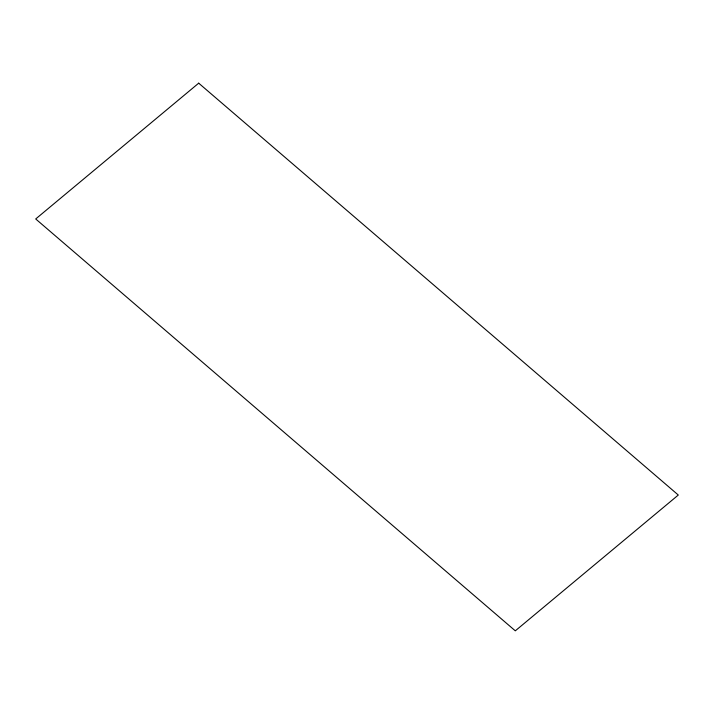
<?xml version="1.0" encoding="UTF-8"?>
<svg xmlns="http://www.w3.org/2000/svg" width="714" height="714" viewBox="0 0 714 714"><rect width="100%" height="100%" fill="white"/><g stroke="black" fill="none" stroke-linecap="round" stroke-linejoin="round"><path stroke-width="1.07" d="M198.697 83.172L35.7 218.966L515.303 630.828L678.3 495.034L198.697 83.172"/></g></svg>
